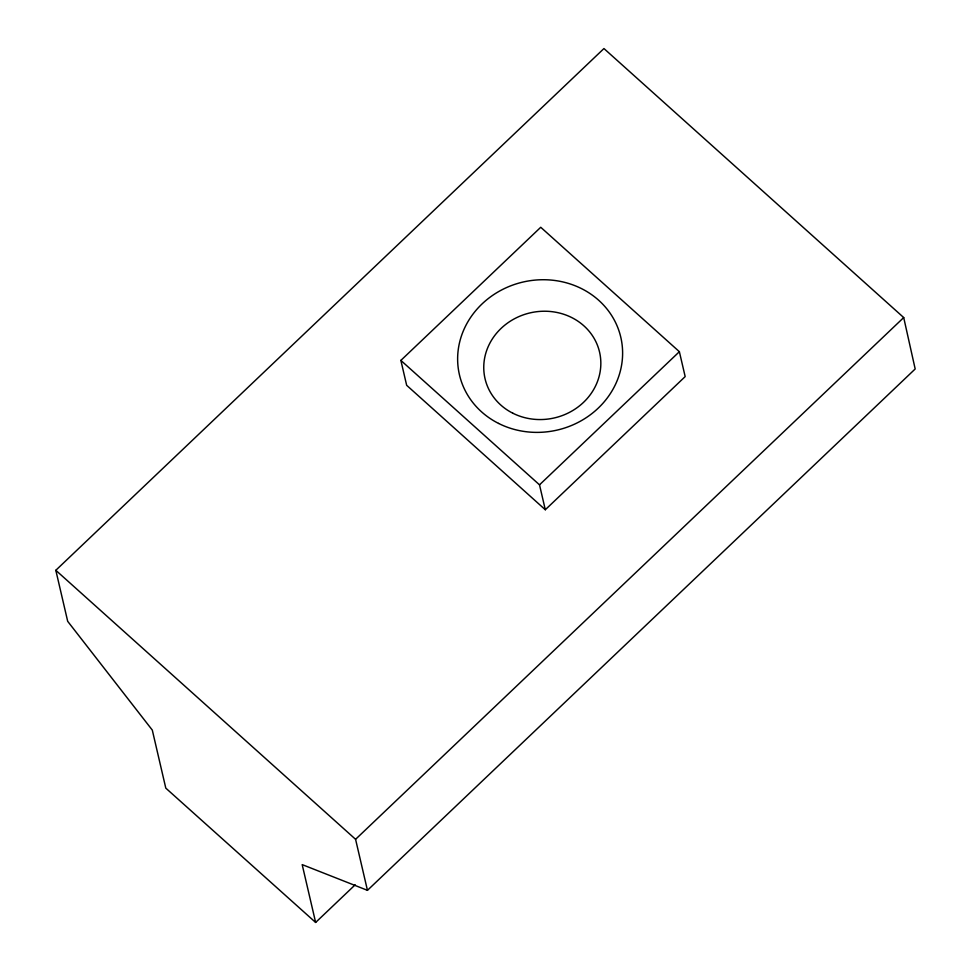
<?xml version="1.0" encoding="UTF-8"?>
<svg xmlns="http://www.w3.org/2000/svg" width="971" height="971" viewBox="0 0 971 971"><rect width="100%" height="100%" fill="white"/><g stroke="black" fill="none" stroke-linecap="round" stroke-linejoin="round"><path stroke-width="1.46" d="M315.636 922.45L165.798 788.136L152.301 730.095L67.691 621.331L55.82 570.293L603.95 48.55L903.71 317.566L915.18 368.98L367.451 890.334L302.175 864.603L315.636 922.45L355.192 884.799M400.865 360.411L540.738 227.275L679.372 351.696L685.174 376.602L545.301 509.739L406.667 385.317L400.865 360.411L539.512 484.832L545.301 509.739M539.512 484.832L679.372 351.696M367.451 890.334L355.58 839.308L903.71 317.566M55.82 570.293L355.58 839.308M512.797 413.197A58.794 53.915 -13.1 0 0 600.843 363.555A58.794 53.915 -13.1 0 0 513.246 319.423A58.794 53.915 -13.1 0 0 512.797 413.197M498.56 423.417A82.838 75.969 -13.1 0 0 622.617 353.468A82.838 75.969 -13.1 0 0 499.191 291.276A82.838 75.969 -13.1 0 0 498.56 423.417"/></g></svg>
